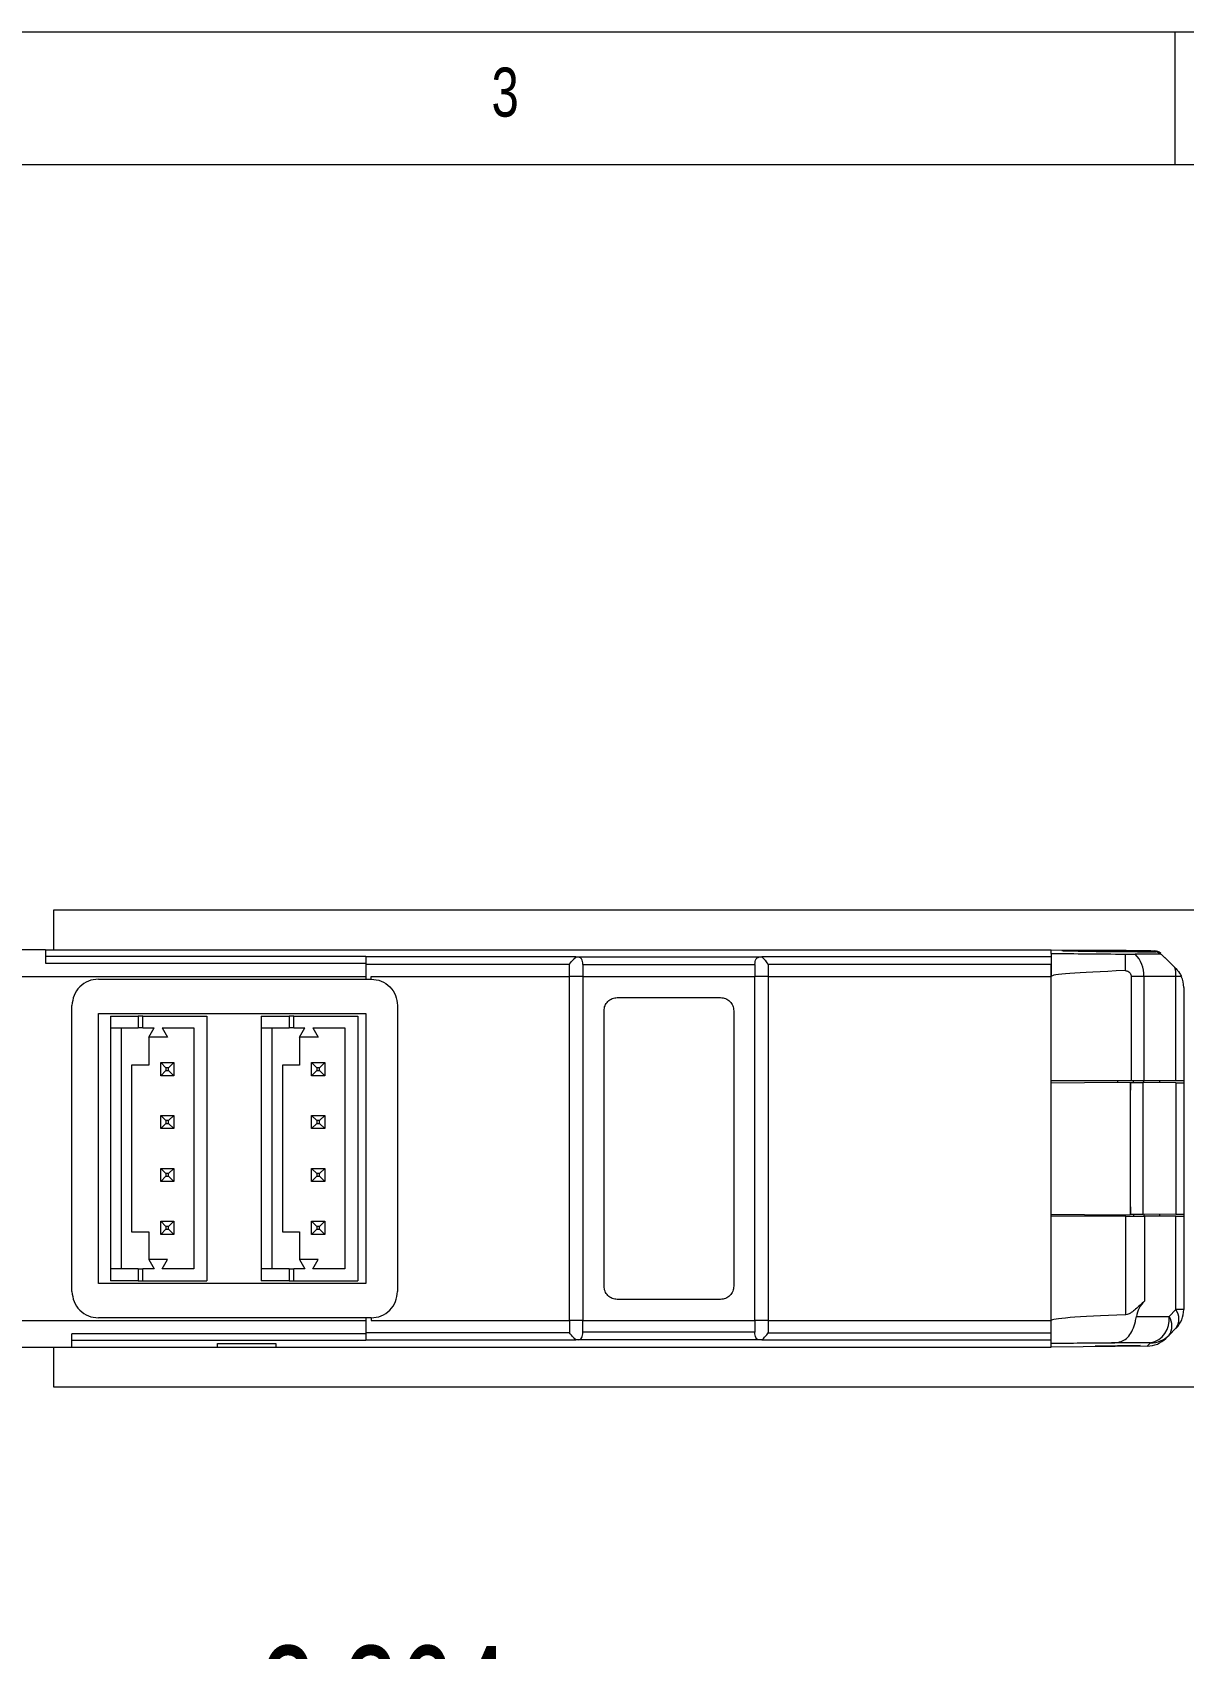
# Model space of a CAD drawing. Header units: inches. Extents: x 0.2 to 16.3, y 0.2 to 11.5.
# Drawn here: x 4.599 to 6.312, y 9.092 to 11.496 of the extents above; entities that cross this region are included whole.
import ezdxf

# ---------------------------------------------------------------- set-up
doc = ezdxf.new("R2010")
doc.units = ezdxf.units.IN
doc.header["$MEASUREMENT"] = 0
doc.linetypes.add('CENTERX2', pattern=[0.8, 0.5, -0.1, 0.1, -0.1])
doc.layers.add('CENTER_LINE', color=7, linetype='CENTERX2')
doc.styles.add('SLDTEXTSTYLE0', font='TXT', dxfattribs={"width": 0.7})
doc.styles.add('SLDTEXTSTYLE2', font='TXT', dxfattribs={"width": 0.75})
doc.dimstyles.new('SLDDIMSTYLE0', dxfattribs={"dimtxt": 0.15748, "dimasz": 0.13, "dimexe": 0, "dimexo": 0.0625, "dimgap": 0.03937, "dimtad": 1, "dimdec": 3, "dimrnd": 1e-09, "dimzin": 12, "dimdsep": 46, "dimtxsty": 'SLDTEXTSTYLE0', "dimsah": 1, "dimcen": 0.09, "dimadec": 0, "dimazin": 3, "dimtfac": 1, "dimtdec": 3, "dimtofl": 0, "dimtmove": 0, "dimatfit": 3, "dimfxl": 1, "dimfrac": 2, "dimtolj": 1, "dimtzin": 12, "dimarcsym": 0})

# ---------------------------------------------------------------- blocks, each defined once
blk = doc.blocks.new('_D_7')
at = {"layer": 'CENTER_LINE'}
for p, q in [((4.048, 7.2865), (4.048, 8.933)), ((6.3118, 7.8049), (6.3118, 8.933)), ((4.048, 8.8936), (6.3118, 8.8936))]:
    blk.add_line(p, q, dxfattribs=at)
for points in [[(4.048, 8.8936), (4.178, 8.8736), (4.178, 8.9136)], [(6.3118, 8.8936), (6.1818, 8.9136), (6.1818, 8.8736)]]:
    blk.add_solid(points, dxfattribs=at)
at = {"layer": 'CENTER_LINE', "insert": (4.9384, 9.0966), "char_height": 0.15748, "attachment_point": 1, "style": 'SLDTEXTSTYLE0'}
blk.add_mtext('2.264', dxfattribs=at)

msp = doc.modelspace()

# ---------------------------------------------------------------- linework, layer by layer
at = {"color": 7, "linetype": 'Continuous', "lineweight": 18}
for p, q in [((16.3386, 11.4961), (0.1969, 11.4961)), ((6.2992, 11.2992), (6.2992, 11.4961)), ((16.1516, 11.2992), (0.3937, 11.2992)), ((4.6307, 10.1906), (4.6307, 10.1315)), ((6.3315, 10.1906), (4.6307, 10.1906)), ((4.6189, 10.1315), (4.5539, 10.1315)), ((4.6189, 10.1315), (6.1149, 10.1315)), ((4.6189, 10.1315), (4.6189, 10.1117)), ((5.0953, 10.1216), (4.6189, 10.1216)), ((5.0953, 10.121), (5.0953, 10.1216)), ((5.4076, 10.121), (5.0953, 10.121)), ((5.0953, 10.121), (5.0953, 10.1105)), ((5.4048, 10.1182), (5.4074, 10.1209)), ((5.4074, 10.1209), (5.4076, 10.121)), ((5.6797, 10.1205), (5.4123, 10.1205)), ((6.1149, 10.121), (5.6845, 10.121)), ((5.6845, 10.121), (5.6846, 10.1209)), ((5.6873, 10.1182), (5.6846, 10.1209)), ((6.1149, 10.1262), (6.1149, 10.1315)), ((6.1149, 10.1315), (6.269, 10.1302)), ((6.1149, 10.1262), (6.1149, 10.0921)), ((6.2246, 10.1253), (6.2246, 10.1008)), ((6.2775, 10.1252), (6.2397, 10.1252)), ((6.2693, 10.1298), (6.269, 10.1302)), ((6.2772, 10.1267), (6.2776, 10.1263)), ((6.2839, 10.12), (6.2987, 10.1053)), ((4.6189, 10.1117), (5.0953, 10.1117)), ((5.0953, 10.1105), (5.3984, 10.1105)), ((5.4181, 10.1096), (5.674, 10.1096)), ((5.674, 10.1096), (5.674, 10.0921)), ((5.6937, 10.1105), (6.1149, 10.1105)), ((6.1155, 10.1113), (6.1149, 10.1118)), ((6.1149, 10.0921), (6.1149, 10.1105)), ((6.2987, 10.1053), (6.3003, 10.1037)), ((4.5539, 10.0921), (5.0953, 10.0921)), ((4.6976, 10.0882), (5.1031, 10.0882)), ((5.1031, 10.0882), (5.1031, 10.0921)), ((5.1031, 10.0921), (5.3984, 10.0921)), ((5.4181, 10.0921), (5.3984, 10.0921)), ((5.3984, 9.5803), (5.3984, 10.0921)), ((5.4181, 10.0921), (5.4181, 9.5803)), ((5.4181, 10.0921), (5.674, 10.0921)), ((5.674, 9.5803), (5.674, 10.0921)), ((5.6937, 10.0921), (5.674, 10.0921)), ((5.6937, 10.0921), (5.6937, 9.5803)), ((5.6937, 10.0921), (6.1149, 10.0921)), ((6.1149, 9.5803), (6.1149, 10.0921)), ((6.1149, 9.9366), (6.1149, 10.0921)), ((6.2525, 10.0921), (6.2336, 10.0921)), ((6.2336, 10.0921), (6.2336, 9.9366)), ((6.3003, 10.0921), (6.2525, 10.0921)), ((6.2525, 10.0921), (6.2525, 9.9366)), ((6.3003, 9.9366), (6.3003, 10.0921)), ((6.3083, 10.0921), (6.3003, 10.0921)), ((6.3118, 10.0758), (6.3118, 9.9366)), ((4.6582, 9.6236), (4.6582, 10.0488)), ((5.1425, 10.0488), (5.1425, 9.6236)), ((5.4693, 10.0606), (5.6228, 10.0606)), ((4.6976, 10.037), (5.0953, 10.037)), ((4.6976, 9.6354), (4.6976, 10.037)), ((4.7153, 10.0331), (4.7153, 10.0154)), ((4.7153, 10.0331), (4.7567, 10.0331)), ((4.7567, 10.0331), (4.7567, 10.0154)), ((4.7636, 10.0331), (4.7567, 10.0331)), ((4.7636, 10.0154), (4.7636, 10.0331)), ((4.7636, 10.0331), (4.859, 10.0331)), ((4.859, 10.0331), (4.859, 9.6394)), ((4.9397, 10.0331), (4.9397, 10.0154)), ((4.9397, 10.0331), (4.9811, 10.0331)), ((4.9811, 10.0331), (4.9811, 10.0154)), ((4.988, 10.0331), (4.9811, 10.0331)), ((4.988, 10.0154), (4.988, 10.0331)), ((4.988, 10.0331), (5.0834, 10.0331)), ((5.0834, 10.0331), (5.0834, 9.6394)), ((5.0953, 10.037), (5.0953, 9.6354)), ((5.4496, 9.6315), (5.4496, 10.041)), ((5.6425, 10.041), (5.6425, 9.6315)), ((4.7153, 10.0154), (4.7567, 10.0154)), ((4.7153, 10.0154), (4.7153, 9.6571)), ((4.7311, 10.0154), (4.7311, 9.6571)), ((4.7636, 10.0154), (4.7567, 10.0154)), ((4.7636, 10.0154), (4.7803, 10.0154)), ((4.7723, 10.0016), (4.7803, 10.0154)), ((4.8001, 10.0016), (4.7723, 10.0016)), ((4.7723, 10.0016), (4.7723, 9.9602)), ((4.7921, 10.0154), (4.8393, 10.0154)), ((4.7921, 10.0154), (4.8001, 10.0016)), ((4.8393, 10.0154), (4.8393, 9.6571)), ((4.9397, 10.0154), (4.9811, 10.0154)), ((4.9397, 10.0154), (4.9397, 9.6571)), ((4.9555, 10.0154), (4.9555, 9.6571)), ((4.988, 10.0154), (4.9811, 10.0154)), ((4.988, 10.0154), (5.0047, 10.0154)), ((4.9967, 10.0016), (5.0047, 10.0154)), ((5.0245, 10.0016), (4.9967, 10.0016)), ((4.9967, 10.0016), (4.9967, 9.9602)), ((5.0165, 10.0154), (5.0638, 10.0154)), ((5.0165, 10.0154), (5.0245, 10.0016)), ((5.0638, 10.0154), (5.0638, 9.6571)), ((4.7468, 9.9602), (4.7468, 9.7122)), ((4.7723, 9.9602), (4.7468, 9.9602)), ((4.7901, 9.9445), (4.7901, 9.9642)), ((4.7901, 9.9642), (4.798, 9.9563)), ((4.7901, 9.9642), (4.8098, 9.9642)), ((4.7901, 9.9445), (4.798, 9.9524)), ((4.798, 9.9563), (4.798, 9.9524)), ((4.8019, 9.9563), (4.798, 9.9563)), ((4.798, 9.9524), (4.8019, 9.9524)), ((4.8019, 9.9563), (4.8098, 9.9642)), ((4.8019, 9.9524), (4.8019, 9.9563)), ((4.8019, 9.9524), (4.8098, 9.9445)), ((4.8098, 9.9642), (4.8098, 9.9445)), ((4.9712, 9.9602), (4.9712, 9.7122)), ((4.9967, 9.9602), (4.9712, 9.9602)), ((5.0145, 9.9642), (5.0224, 9.9563)), ((5.0145, 9.9642), (5.0342, 9.9642)), ((5.0145, 9.9445), (5.0145, 9.9642)), ((5.0145, 9.9445), (5.0224, 9.9524)), ((5.0264, 9.9563), (5.0224, 9.9563)), ((5.0224, 9.9563), (5.0224, 9.9524)), ((5.0224, 9.9524), (5.0264, 9.9524)), ((5.0264, 9.9563), (5.0342, 9.9642)), ((5.0264, 9.9524), (5.0264, 9.9563)), ((5.0264, 9.9524), (5.0342, 9.9445)), ((5.0342, 9.9642), (5.0342, 9.9445)), ((4.8098, 9.9445), (4.7901, 9.9445)), ((5.0342, 9.9445), (5.0145, 9.9445)), ((6.2336, 9.9366), (6.1149, 9.9366)), ((6.1149, 9.9338), (6.214, 9.9347)), ((6.1149, 9.7387), (6.1149, 9.9338)), ((6.214, 9.9347), (6.214, 9.9366)), ((6.214, 9.9347), (6.232, 9.9345)), ((6.232, 9.9345), (6.232, 9.738)), ((6.233, 9.9228), (6.233, 9.9345)), ((6.2525, 9.9366), (6.2336, 9.9366)), ((6.2373, 9.9345), (6.2373, 9.9366)), ((6.251, 9.9343), (6.251, 9.7381)), ((6.3003, 9.9339), (6.251, 9.9343)), ((6.3003, 9.9366), (6.2525, 9.9366)), ((6.2527, 9.9343), (6.2527, 9.9366)), ((6.2764, 9.9341), (6.2764, 9.9366)), ((6.3118, 9.9366), (6.3003, 9.9366)), ((6.3003, 9.9339), (6.3003, 9.7386)), ((6.3118, 9.9366), (6.3118, 9.9338)), ((6.3118, 9.9338), (6.3118, 9.7387)), ((4.7901, 9.8658), (4.7901, 9.8854)), ((4.798, 9.8776), (4.7901, 9.8854)), ((4.7901, 9.8854), (4.8098, 9.8854)), ((4.8019, 9.8776), (4.8098, 9.8854)), ((4.8098, 9.8854), (4.8098, 9.8658)), ((5.0145, 9.8658), (5.0145, 9.8854)), ((5.0224, 9.8776), (5.0145, 9.8854)), ((5.0145, 9.8854), (5.0342, 9.8854)), ((5.0264, 9.8776), (5.0342, 9.8854)), ((5.0342, 9.8854), (5.0342, 9.8658)), ((4.7901, 9.8658), (4.798, 9.8736)), ((4.8098, 9.8658), (4.7901, 9.8658)), ((4.798, 9.8776), (4.798, 9.8736)), ((4.8019, 9.8776), (4.798, 9.8776)), ((4.798, 9.8736), (4.8019, 9.8736)), ((4.8019, 9.8736), (4.8019, 9.8776)), ((4.8098, 9.8658), (4.8019, 9.8736)), ((5.0145, 9.8658), (5.0224, 9.8736)), ((5.0342, 9.8658), (5.0145, 9.8658)), ((5.0224, 9.8776), (5.0224, 9.8736)), ((5.0264, 9.8776), (5.0224, 9.8776)), ((5.0224, 9.8736), (5.0264, 9.8736)), ((5.0264, 9.8736), (5.0264, 9.8776)), ((5.0342, 9.8658), (5.0264, 9.8736)), ((4.7901, 9.8067), (4.8098, 9.8067)), ((4.7901, 9.8067), (4.798, 9.7988)), ((4.7901, 9.787), (4.7901, 9.8067)), ((4.798, 9.7949), (4.7901, 9.787)), ((4.8098, 9.787), (4.7901, 9.787)), ((4.8019, 9.7988), (4.798, 9.7988)), ((4.798, 9.7988), (4.798, 9.7949)), ((4.798, 9.7949), (4.8019, 9.7949)), ((4.8098, 9.8067), (4.8019, 9.7988)), ((4.8019, 9.7949), (4.8019, 9.7988)), ((4.8019, 9.7949), (4.8098, 9.787)), ((4.8098, 9.8067), (4.8098, 9.787)), ((5.0145, 9.8067), (5.0342, 9.8067)), ((5.0145, 9.8067), (5.0224, 9.7988)), ((5.0145, 9.787), (5.0145, 9.8067)), ((5.0224, 9.7949), (5.0145, 9.787)), ((5.0342, 9.787), (5.0145, 9.787)), ((5.0264, 9.7988), (5.0224, 9.7988)), ((5.0224, 9.7988), (5.0224, 9.7949)), ((5.0224, 9.7949), (5.0264, 9.7949)), ((5.0342, 9.8067), (5.0264, 9.7988)), ((5.0264, 9.7949), (5.0264, 9.7988)), ((5.0264, 9.7949), (5.0342, 9.787)), ((5.0342, 9.8067), (5.0342, 9.787)), ((6.1149, 9.7387), (6.214, 9.7378)), ((6.2259, 9.7358), (6.1149, 9.7358)), ((6.1149, 9.5803), (6.1149, 9.7358)), ((6.214, 9.7378), (6.232, 9.738)), ((6.214, 9.7378), (6.214, 9.7358)), ((6.2259, 9.589), (6.2259, 9.7358)), ((6.2259, 9.7358), (6.2534, 9.7358)), ((6.233, 9.738), (6.233, 9.7496)), ((6.2373, 9.738), (6.2373, 9.7358)), ((6.3003, 9.7386), (6.251, 9.7381)), ((6.2527, 9.7381), (6.2527, 9.7358)), ((6.2534, 9.7358), (6.2534, 9.6091)), ((6.3003, 9.7358), (6.2534, 9.7358)), ((6.2764, 9.7358), (6.2764, 9.7383)), ((6.3003, 9.5966), (6.3003, 9.7358)), ((6.3003, 9.7358), (6.3118, 9.7358)), ((6.3118, 9.7387), (6.3118, 9.7358)), ((6.3118, 9.7358), (6.3118, 9.5966)), ((4.7468, 9.7122), (4.7723, 9.7122)), ((4.7723, 9.7122), (4.7723, 9.6709)), ((4.7901, 9.7083), (4.7901, 9.728)), ((4.7901, 9.728), (4.798, 9.7201)), ((4.7901, 9.728), (4.8098, 9.728)), ((4.7901, 9.7083), (4.798, 9.7162)), ((4.798, 9.7201), (4.798, 9.7162)), ((4.8019, 9.7201), (4.798, 9.7201)), ((4.798, 9.7162), (4.8019, 9.7162)), ((4.8019, 9.7201), (4.8098, 9.728)), ((4.8019, 9.7162), (4.8019, 9.7201)), ((4.8019, 9.7162), (4.8098, 9.7083)), ((4.8098, 9.728), (4.8098, 9.7083)), ((4.9712, 9.7122), (4.9967, 9.7122)), ((4.9967, 9.7122), (4.9967, 9.6709)), ((5.0145, 9.7083), (5.0145, 9.728)), ((5.0145, 9.728), (5.0224, 9.7201)), ((5.0145, 9.728), (5.0342, 9.728)), ((5.0145, 9.7083), (5.0224, 9.7162)), ((5.0224, 9.7201), (5.0224, 9.7162)), ((5.0264, 9.7201), (5.0224, 9.7201)), ((5.0224, 9.7162), (5.0264, 9.7162)), ((5.0264, 9.7201), (5.0342, 9.728)), ((5.0264, 9.7162), (5.0264, 9.7201)), ((5.0264, 9.7162), (5.0342, 9.7083)), ((5.0342, 9.728), (5.0342, 9.7083)), ((4.8098, 9.7083), (4.7901, 9.7083)), ((5.0342, 9.7083), (5.0145, 9.7083)), ((4.7723, 9.6709), (4.7803, 9.6571)), ((4.8001, 9.6709), (4.7723, 9.6709)), ((4.7921, 9.6571), (4.8001, 9.6709)), ((4.9967, 9.6709), (5.0047, 9.6571)), ((5.0245, 9.6709), (4.9967, 9.6709)), ((5.0165, 9.6571), (5.0245, 9.6709)), ((4.7153, 9.6571), (4.7153, 9.6394)), ((4.7567, 9.6571), (4.7153, 9.6571)), ((4.7567, 9.6394), (4.7153, 9.6394)), ((4.7567, 9.6571), (4.7636, 9.6571)), ((4.7567, 9.6571), (4.7567, 9.6394)), ((4.7567, 9.6394), (4.7636, 9.6394)), ((4.7803, 9.6571), (4.7636, 9.6571)), ((4.7636, 9.6394), (4.7636, 9.6571)), ((4.7636, 9.6394), (4.859, 9.6394)), ((4.8393, 9.6571), (4.7921, 9.6571)), ((4.9397, 9.6571), (4.9397, 9.6394)), ((4.9811, 9.6571), (4.9397, 9.6571)), ((4.9811, 9.6394), (4.9397, 9.6394)), ((4.9811, 9.6571), (4.988, 9.6571)), ((4.9811, 9.6571), (4.9811, 9.6394)), ((4.9811, 9.6394), (4.988, 9.6394)), ((5.0047, 9.6571), (4.988, 9.6571)), ((4.988, 9.6394), (4.988, 9.6571)), ((4.988, 9.6394), (5.0834, 9.6394)), ((5.0638, 9.6571), (5.0165, 9.6571)), ((5.0953, 9.6354), (4.6976, 9.6354)), ((5.6228, 9.6118), (5.4693, 9.6118)), ((6.29, 9.5864), (6.3003, 9.5966)), ((6.3118, 9.5966), (6.3003, 9.5966)), ((4.485, 9.5803), (5.0953, 9.5803)), ((5.1031, 9.5843), (4.6976, 9.5843)), ((5.1031, 9.5843), (5.1031, 9.5803)), ((5.1031, 9.5803), (5.3984, 9.5803)), ((5.4181, 9.5803), (5.3984, 9.5803)), ((5.4181, 9.5803), (5.674, 9.5803)), ((5.4181, 9.5629), (5.4181, 9.5803)), ((5.6937, 9.5803), (5.674, 9.5803)), ((5.6937, 9.5803), (6.1149, 9.5803)), ((6.1149, 9.5462), (6.1149, 9.5803)), ((6.2414, 9.5864), (6.29, 9.5864)), ((6.3003, 9.5688), (6.29, 9.5585)), ((5.0953, 9.5608), (4.6582, 9.5608)), ((5.0953, 9.5509), (4.6582, 9.5509)), ((4.8748, 9.5461), (4.9614, 9.5461)), ((4.8748, 9.541), (4.8748, 9.5461)), ((4.9614, 9.5461), (4.9614, 9.541)), ((5.3984, 9.562), (5.0953, 9.5619)), ((5.4076, 9.5514), (5.0953, 9.5514)), ((5.4074, 9.5516), (5.4048, 9.5543)), ((5.4074, 9.5516), (5.4076, 9.5514)), ((5.6797, 9.5519), (5.4123, 9.5519)), ((5.674, 9.5629), (5.4181, 9.5629)), ((5.6845, 9.5514), (5.6846, 9.5516)), ((6.1149, 9.5514), (5.6845, 9.5514)), ((5.6846, 9.5516), (5.6873, 9.5543)), ((5.6937, 9.562), (6.1149, 9.5619)), ((6.1149, 9.541), (6.1149, 9.5462)), ((6.2625, 9.547), (6.2043, 9.547)), ((6.2577, 9.5422), (6.2625, 9.547)), ((6.29, 9.5585), (6.2852, 9.5537)), ((4.485, 9.541), (4.6582, 9.541)), ((4.6307, 9.541), (4.6307, 9.4819)), ((4.6582, 9.541), (4.8748, 9.541)), ((4.8748, 9.541), (4.9614, 9.541)), ((4.9614, 9.541), (6.1149, 9.541)), ((6.2577, 9.5422), (6.1149, 9.541)), ((4.6307, 9.4819), (6.3315, 9.4819))]:
    msp.add_line(p, q, dxfattribs=at)
for centre, radius, start, end in [((6.2074, 10.0938), 0.0451, 357.9275, 44.1764), ((6.2561, 10.0921), 0.0394, 57.1222, 68.5055), ((6.2561, 10.0921), 0.0394, 45, 57.1222), ((6.246, 10.0922), 0.0543, 359.9208, 13.9139), ((6.2724, 10.0758), 0.0394, 0, 24.4698), ((6.2803, 9.5803), 0.0394, 133.0427, 171.1675), ((6.2803, 9.5827), 0.0244, 325.1431, 34.8569), ((6.2724, 9.5966), 0.0394, 315, 0), ((6.255, 9.5815), 0.0353, 282.2637, 7.8728), ((6.27, 9.5724), 0.0244, 325.1431, 34.8569), ((6.2622, 9.5864), 0.0394, 270.4951, 314.9996)]:
    msp.add_arc(centre, radius, start, end, dxfattribs=at)
for centre, major_axis, ratio, start_param, end_param in [((10.0435, 10.0921), (4.5114, -0.0394), 0.000076, 3.655544, 3.703017), ((6.2134, 10.1298), (0.0827, -0.0007), 0.008726, 0.827729, 5.47606), ((6.2689, 10.1183), (-0.00835, 0.00835), 0.999923, 4.712389, 5.489099), ((10.6263, 10.0921), (4.5114, 0), 0.008727, 2.920639, 3.141593), ((10.6263, 9.5803), (4.5114, 0), 0.008727, 2.919317, 3.141593), ((10.0435, 9.5803), (4.5114, 0.0394), 0.000076, 2.58867, 2.627642), ((6.2574, 9.5816), (0.0278, 0.0278), 0.999923, 3.935679, 4.712389)]:
    msp.add_ellipse(centre, major_axis=major_axis, ratio=ratio, start_param=start_param, end_param=end_param, dxfattribs=at)
msp.add_ellipse((6.2134, 9.5427), major_axis=(0.0335, 0.0003), ratio=0.008726, dxfattribs=at)
for points, knots in [([(5.4123, 10.1205), (5.4104, 10.1206), (5.4077, 10.1207), (5.4075, 10.1208), (5.4074, 10.1209)], [0, 0, 0, 0, 0.715699, 1, 1, 1, 1]), ([(5.4181, 10.1096), (5.418, 10.1113), (5.4178, 10.1148), (5.4164, 10.1184), (5.4145, 10.1202), (5.4129, 10.1205), (5.4123, 10.1205)], [0, 0, 0, 0, 0.270501, 0.540639, 0.820445, 1, 1, 1, 1]), ([(5.674, 10.1096), (5.6741, 10.1113), (5.6743, 10.1148), (5.6757, 10.1184), (5.6776, 10.1202), (5.6791, 10.1205), (5.6797, 10.1205)], [0, 0, 0, 0, 0.270501, 0.54064, 0.820446, 1, 1, 1, 1]), ([(5.6846, 10.1209), (5.6844, 10.1208), (5.684, 10.1207), (5.6812, 10.1206), (5.6797, 10.1205)], [0, 0, 0, 0, 0.4520547, 1, 1, 1, 1]), ([(6.2246, 10.1253), (6.2259, 10.1253), (6.2288, 10.1252), (6.2337, 10.1252), (6.2374, 10.1252), (6.2394, 10.1252), (6.2397, 10.1252)], [0, 0, 0, 0, 0.238751, 0.502449, 0.923769, 1, 1, 1, 1]), ([(6.2776, 10.1263), (6.2762, 10.1274), (6.2737, 10.1294), (6.2706, 10.1297), (6.2693, 10.1298)], [0, 0, 0, 0, 0.582995, 1, 1, 1, 1]), ([(5.3984, 10.1105), (5.4001, 10.1126), (5.4023, 10.1156), (5.4043, 10.1176), (5.4048, 10.1182)], [0, 0, 0, 0, 0.727207, 1, 1, 1, 1]), ([(5.3984, 10.0921), (5.3984, 10.0941), (5.3984, 10.098), (5.3984, 10.1033), (5.3984, 10.1078), (5.3984, 10.1096), (5.3984, 10.1105)], [0, 0, 0, 0, 0.249883, 0.499844, 0.749883, 1, 1, 1, 1]), ([(5.6936, 10.1105), (5.692, 10.1126), (5.6898, 10.1156), (5.6878, 10.1176), (5.6873, 10.1182)], [0, 0, 0, 0, 0.727207, 1, 1, 1, 1]), ([(5.6937, 10.1105), (5.6937, 10.1096), (5.6937, 10.1078), (5.6937, 10.1033), (5.6937, 10.098), (5.6937, 10.0941), (5.6937, 10.0921)], [0, 0, 0, 0, 0.250117, 0.500156, 0.750117, 1, 1, 1, 1]), ([(6.2246, 10.1008), (6.2256, 10.1007), (6.2275, 10.1006), (6.2302, 10.0992), (6.2322, 10.0971), (6.2334, 10.0946), (6.2335, 10.0929), (6.2336, 10.0921)], [0, 0, 0, 0, 0.209529, 0.419059, 0.628588, 0.838117, 1, 1, 1, 1]), ([(6.3003, 10.1037), (6.3028, 10.1007), (6.306, 10.0969), (6.3078, 10.093), (6.3083, 10.0921)], [0, 0, 0, 0, 0.765617, 1, 1, 1, 1]), ([(6.232, 9.9345), (6.236, 9.9345), (6.2432, 9.9344), (6.2486, 9.9344), (6.251, 9.9343)], [0, 0, 0, 0, 0.557682, 1, 1, 1, 1]), ([(6.3003, 9.9339), (6.304, 9.9339), (6.3106, 9.9338), (6.3114, 9.9338), (6.3118, 9.9338)], [0, 0, 0, 0, 0.557568, 1, 1, 1, 1]), ([(6.251, 9.7381), (6.2479, 9.7381), (6.2423, 9.7381), (6.2352, 9.738), (6.232, 9.738)], [0, 0, 0, 0, 0.557681, 1, 1, 1, 1]), ([(6.3003, 9.7386), (6.304, 9.7386), (6.3106, 9.7386), (6.3114, 9.7387), (6.3118, 9.7387)], [0, 0, 0, 0, 0.557568, 1, 1, 1, 1]), ([(6.2534, 9.6091), (6.2492, 9.6051), (6.2432, 9.5995), (6.2347, 9.5927), (6.23, 9.5897), (6.2271, 9.5892), (6.2259, 9.589)], [0, 0, 0, 0, 0.5436634, 0.7640714, 0.9027298, 1, 1, 1, 1]), ([(5.3984, 9.5803), (5.3984, 9.5784), (5.3984, 9.5744), (5.3984, 9.5691), (5.3984, 9.5646), (5.3984, 9.5629), (5.3984, 9.562)], [0, 0, 0, 0, 0.249826, 0.499768, 0.749826, 1, 1, 1, 1]), ([(5.674, 9.5803), (5.674, 9.5773), (5.674, 9.5712), (5.674, 9.5657), (5.674, 9.5629)], [0, 0, 0, 0, 0.500008, 1, 1, 1, 1]), ([(5.6937, 9.5803), (5.6937, 9.5784), (5.6937, 9.5744), (5.6937, 9.5691), (5.6937, 9.5646), (5.6937, 9.5629), (5.6937, 9.562)], [0, 0, 0, 0, 0.249883, 0.499844, 0.749883, 1, 1, 1, 1]), ([(6.2043, 9.547), (6.2076, 9.5472), (6.2143, 9.5475), (6.2235, 9.5507), (6.2306, 9.557), (6.2363, 9.5665), (6.2397, 9.5769), (6.2409, 9.5838), (6.2414, 9.5864)], [0, 0, 0, 0, 0.154072, 0.309207, 0.488335, 0.671502, 0.878231, 1, 1, 1, 1]), ([(5.4048, 9.5543), (5.4039, 9.5552), (5.4019, 9.5573), (5.3997, 9.5603), (5.3984, 9.562)], [0, 0, 0, 0, 0.453789, 1, 1, 1, 1]), ([(5.4123, 9.5519), (5.4109, 9.5519), (5.4081, 9.5518), (5.4077, 9.5517), (5.4074, 9.5516)], [0, 0, 0, 0, 0.523313, 1, 1, 1, 1]), ([(5.4123, 9.5519), (5.4132, 9.5521), (5.4149, 9.5524), (5.4167, 9.5548), (5.4179, 9.5583), (5.418, 9.5614), (5.4181, 9.5629)], [0, 0, 0, 0, 0.268331, 0.522065, 0.764688, 1, 1, 1, 1]), ([(5.6797, 9.5519), (5.6789, 9.5521), (5.6771, 9.5524), (5.6754, 9.5548), (5.6742, 9.5583), (5.6741, 9.5614), (5.674, 9.5629)], [0, 0, 0, 0, 0.268398, 0.522178, 0.764747, 1, 1, 1, 1]), ([(5.6846, 9.5516), (5.6844, 9.5517), (5.6839, 9.5518), (5.6812, 9.5519), (5.6797, 9.5519)], [0, 0, 0, 0, 0.479315, 1, 1, 1, 1]), ([(5.6873, 9.5543), (5.6881, 9.5551), (5.69, 9.5572), (5.6923, 9.5602), (5.6936, 9.562)], [0, 0, 0, 0, 0.395708, 1, 1, 1, 1])]:
    msp.add_open_spline(points, degree=3, knots=knots, dxfattribs=at)
for points in [[(5.0953, 10.1105), (5.0953, 10.107), (5.0953, 10.0999), (5.0953, 10.0921), (5.0953, 10.0882)], [(5.4181, 10.1096), (5.4181, 10.1068), (5.4181, 10.1012), (5.4181, 10.0952), (5.4181, 10.0921)], [(4.6976, 10.0882), (4.6925, 10.0876), (4.6821, 10.0864), (4.6691, 10.0773), (4.66, 10.0643), (4.6588, 10.054), (4.6582, 10.0488)], [(5.1031, 10.0882), (5.1083, 10.0876), (5.1186, 10.0864), (5.1316, 10.0773), (5.1407, 10.0643), (5.1419, 10.054), (5.1425, 10.0488)], [(5.4496, 10.041), (5.4499, 10.0435), (5.4505, 10.0487), (5.455, 10.0552), (5.4615, 10.0598), (5.4667, 10.0603), (5.4693, 10.0606)], [(5.6228, 10.0606), (5.6254, 10.0603), (5.6305, 10.0598), (5.6371, 10.0552), (5.6416, 10.0487), (5.6422, 10.0435), (5.6425, 10.041)], [(4.6582, 9.6236), (4.6588, 9.6185), (4.66, 9.6082), (4.6691, 9.5951), (4.6821, 9.586), (4.6925, 9.5849), (4.6976, 9.5843)], [(5.1031, 9.5843), (5.1083, 9.5849), (5.1186, 9.586), (5.1316, 9.5951), (5.1407, 9.6082), (5.1419, 9.6185), (5.1425, 9.6236)], [(5.4693, 9.6118), (5.4667, 9.6121), (5.4615, 9.6127), (5.455, 9.6173), (5.4505, 9.6238), (5.4499, 9.6289), (5.4496, 9.6315)], [(5.6425, 9.6315), (5.6422, 9.6289), (5.6416, 9.6238), (5.6371, 9.6173), (5.6305, 9.6127), (5.6254, 9.6121), (5.6228, 9.6118)], [(5.0953, 9.5843), (5.0953, 9.5804), (5.0953, 9.5726), (5.0953, 9.5655), (5.0953, 9.5619)], [(6.1149, 9.5619), (6.1149, 9.5648), (6.1149, 9.5707), (6.1149, 9.5771), (6.1149, 9.5803)], [(4.6582, 9.541), (4.6582, 9.5412), (4.6582, 9.5417), (4.6582, 9.5459), (4.6582, 9.5522), (4.6582, 9.5579), (4.6582, 9.5608)], [(5.0953, 9.5619), (5.0953, 9.5604), (5.0953, 9.5575), (5.0953, 9.5542), (5.0953, 9.5519), (5.0953, 9.5516), (5.0953, 9.5514)], [(6.1149, 9.5514), (6.1149, 9.5516), (6.1149, 9.5519), (6.1149, 9.5542), (6.1149, 9.5575), (6.1149, 9.5604), (6.1149, 9.5619)]]:
    msp.add_open_spline(points, degree=3, dxfattribs=at)

# ---------------------------------------------------------------- texts
at = {"color": 7, "linetype": 'Continuous', "lineweight": 0, "insert": (5.2822, 11.4436), "char_height": 0.0729, "attachment_point": 1, "style": 'SLDTEXTSTYLE2'}
msp.add_mtext('3', dxfattribs=at)

# ---------------------------------------------------------------- dimensions: what is measured, and where the dimension line sits
at = {"layer": 'CENTER_LINE'}
dim = msp.add_linear_dim(base=(6.3118, 8.8936), p1=(4.048, 7.2471), p2=(6.3118, 7.7655), dimstyle='SLDDIMSTYLE0', dxfattribs=at)
dim.commit()
dim.dimension.update_dxf_attribs({"geometry": '_D_7', "text_midpoint": (5.1799, 8.8936), "dimtype": 160})

doc.saveas('drawing.dxf')
